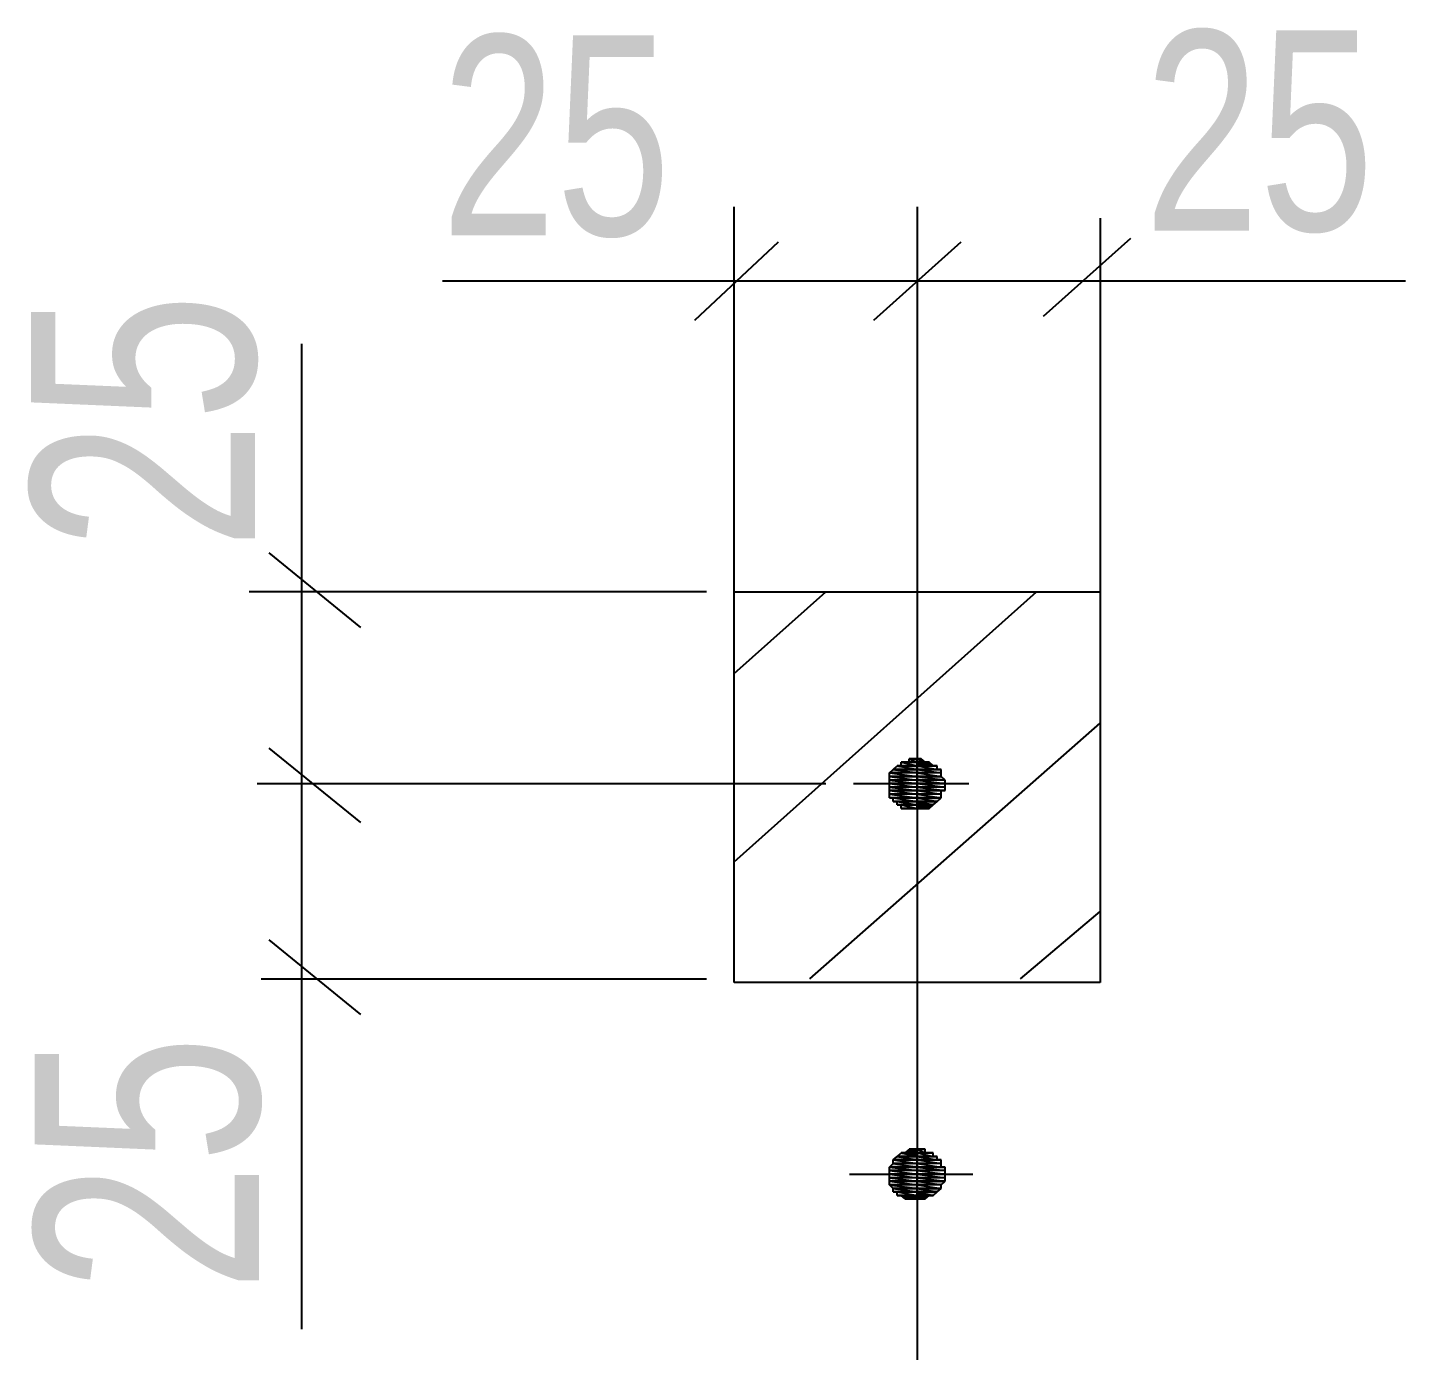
# Model space of a CAD drawing. Header units: millimetres. Extents: x -22 to 819, y -311 to 283.
# Drawn here: x 536.32 to 550.44, y -279.84 to -266.29 of the extents above; entities that cross this region are included whole.
import ezdxf

# ---------------------------------------------------------------- set-up
doc = ezdxf.new("R2010")
doc.units = ezdxf.units.MM
doc.styles.add('Arial Narrow', font='ARIALN.TTF', dxfattribs={"height": 0.2})

# ---------------------------------------------------------------- blocks, each defined once
blk = doc.blocks.new('0_TCM_4503_AIVD_AD_NOTE_BLOCK-43751636-16111')
at = {"linetype": 'Continuous'}
for points in [[(545.189, -273.889), (545.434, -273.889), (545.23, -273.853)], [(545.23, -273.853), (545.434, -273.889), (545.434, -273.853)], [(545.434, -273.816), (545.597, -273.853), (545.556, -273.816)], [(545.434, -273.853), (545.597, -273.853), (545.434, -273.816)], [(545.149, -273.925), (545.434, -273.925), (545.189, -273.889)], [(545.189, -273.889), (545.434, -273.925), (545.434, -273.889)], [(545.434, -273.962), (545.719, -273.998), (545.678, -273.962)], [(545.434, -273.998), (545.719, -273.998), (545.434, -273.962)], [(545.434, -274.18), (545.638, -274.217), (545.678, -274.18)], [(545.434, -274.217), (545.638, -274.217), (545.434, -274.18)], [(545.434, -274.217), (545.597, -274.253), (545.638, -274.217)], [(545.434, -274.253), (545.597, -274.253), (545.434, -274.217)], [(545.434, -274.253), (545.556, -274.289), (545.597, -274.253)], [(545.434, -274.289), (545.556, -274.289), (545.434, -274.253)], [(545.23, -277.856), (545.434, -277.856), (545.271, -277.819)], [(545.271, -277.819), (545.312, -277.819), (545.434, -277.819)], [(545.271, -277.819), (545.434, -277.856), (545.434, -277.819)], [(545.312, -277.819), (545.434, -277.819), (545.352, -277.783)], [(545.352, -277.783), (545.434, -277.819), (545.434, -277.783)], [(545.149, -277.965), (545.434, -277.965), (545.189, -277.928)], [(545.189, -277.892), (545.434, -277.892), (545.23, -277.856)], [(545.189, -277.928), (545.434, -277.965), (545.434, -277.928)], [(545.23, -277.856), (545.434, -277.892), (545.434, -277.856)], [(545.149, -278.147), (545.434, -278.183), (545.434, -278.147)], [(545.189, -278.183), (545.434, -278.183), (545.149, -278.147)], [(545.434, -278.11), (545.678, -278.147), (545.719, -278.11)], [(545.434, -278.147), (545.678, -278.147), (545.434, -278.11)], [(545.434, -278.183), (545.638, -278.219), (545.678, -278.183)], [(545.434, -278.219), (545.638, -278.219), (545.434, -278.183)], [(545.434, -278.219), (545.597, -278.256), (545.638, -278.219)], [(545.434, -278.256), (545.597, -278.256), (545.434, -278.219)], [(545.271, -278.256), (545.434, -278.292), (545.434, -278.256)], [(545.312, -278.292), (545.434, -278.292), (545.271, -278.256)], [(545.352, -278.292), (545.312, -278.292), (545.434, -278.292)], [(545.434, -278.256), (545.515, -278.292), (545.556, -278.256)], [(545.434, -278.292), (545.515, -278.292), (545.434, -278.256)]]:
    blk.add_hatch(color=7, dxfattribs=at).paths.add_polyline_path(points)
at = {"color": 7, "linetype": 'Continuous'}
for p, q in [((543.56, -272.07), (543.56, -268.123)), ((545.434, -268.123), (545.434, -278.639)), ((547.308, -268.238), (547.308, -272.07)), ((544.008, -268.487), (543.152, -269.287)), ((545.882, -268.487), (544.986, -269.287)), ((547.619, -268.448), (546.723, -269.248)), ((540.571, -268.882), (550.436, -268.882)), ((539.127, -269.527), (539.127, -279.627)), ((538.792, -271.669), (539.729, -272.434)), ((543.274, -272.07), (538.589, -272.07)), ((543.56, -272.07), (547.308, -272.07)), ((543.56, -276.072), (543.56, -272.07)), ((543.56, -272.907), (544.497, -272.07)), ((543.56, -274.835), (546.656, -272.07)), ((547.308, -272.07), (547.308, -276.072)), ((544.334, -276.036), (547.308, -273.416)), ((545.434, -273.38), (545.434, -286.698)), ((538.792, -273.671), (539.729, -274.435)), ((545.189, -273.889), (545.23, -273.853)), ((545.271, -273.853), (545.23, -273.853)), ((545.23, -273.853), (545.434, -273.853)), ((545.434, -273.853), (545.23, -273.853)), ((545.23, -273.853), (545.434, -273.853)), ((545.434, -273.853), (545.23, -273.853)), ((545.23, -273.853), (545.434, -273.853)), ((545.434, -273.853), (545.23, -273.853)), ((545.23, -273.853), (545.434, -273.889)), ((545.23, -273.853), (545.434, -273.889)), ((545.434, -273.816), (545.271, -273.816)), ((545.271, -273.816), (545.312, -273.816)), ((545.434, -273.816), (545.271, -273.816)), ((545.271, -273.816), (545.434, -273.853)), ((545.271, -273.816), (545.434, -273.853)), ((545.271, -273.853), (545.271, -273.816)), ((545.434, -273.853), (545.271, -273.853)), ((545.434, -273.853), (545.271, -273.853)), ((545.271, -273.853), (545.434, -273.853)), ((545.434, -273.853), (545.271, -273.853)), ((545.352, -273.816), (545.312, -273.816)), ((545.312, -273.816), (545.434, -273.816)), ((545.434, -273.816), (545.312, -273.816)), ((545.312, -273.816), (545.434, -273.816)), ((545.312, -273.816), (545.434, -273.816)), ((545.434, -273.78), (545.352, -273.78)), ((545.352, -273.78), (545.393, -273.78)), ((545.434, -273.78), (545.352, -273.78)), ((545.352, -273.78), (545.434, -273.816)), ((545.352, -273.78), (545.434, -273.816)), ((545.352, -273.816), (545.352, -273.78)), ((545.434, -273.816), (545.352, -273.816)), ((545.434, -273.816), (545.352, -273.816)), ((545.352, -273.816), (545.434, -273.816)), ((545.434, -273.816), (545.352, -273.816)), ((545.393, -273.78), (545.434, -273.78)), ((545.434, -273.78), (545.393, -273.78)), ((545.393, -273.78), (545.434, -273.78)), ((545.393, -273.78), (545.434, -273.78)), ((545.434, -273.78), (545.393, -273.78)), ((545.434, -273.816), (545.434, -273.78)), ((545.434, -273.78), (545.475, -273.78)), ((545.475, -273.78), (545.434, -273.78)), ((545.475, -273.78), (545.434, -273.78)), ((545.434, -273.78), (545.475, -273.78)), ((545.475, -273.78), (545.434, -273.78)), ((545.434, -273.78), (545.515, -273.816)), ((545.434, -273.78), (545.515, -273.816)), ((545.434, -273.816), (545.434, -273.78)), ((545.434, -273.853), (545.434, -273.816)), ((545.515, -273.816), (545.434, -273.816)), ((545.515, -273.816), (545.434, -273.816)), ((545.434, -273.816), (545.515, -273.816)), ((545.434, -273.816), (545.515, -273.816)), ((545.515, -273.816), (545.434, -273.816)), ((545.556, -273.816), (545.434, -273.816)), ((545.434, -273.816), (545.556, -273.816)), ((545.556, -273.816), (545.434, -273.816)), ((545.434, -273.816), (545.515, -273.816)), ((545.556, -273.816), (545.434, -273.816)), ((545.434, -273.816), (545.597, -273.853)), ((545.434, -273.816), (545.597, -273.853)), ((545.434, -273.853), (545.434, -273.816)), ((545.434, -273.889), (545.434, -273.853)), ((545.597, -273.853), (545.434, -273.853)), ((545.597, -273.853), (545.434, -273.853)), ((545.434, -273.853), (545.597, -273.853)), ((545.434, -273.853), (545.597, -273.853)), ((545.597, -273.853), (545.434, -273.853)), ((545.638, -273.853), (545.434, -273.853)), ((545.434, -273.853), (545.638, -273.853)), ((545.638, -273.853), (545.434, -273.853)), ((545.434, -273.853), (545.597, -273.853)), ((545.638, -273.853), (545.434, -273.853)), ((545.434, -273.853), (545.638, -273.889)), ((545.434, -273.853), (545.638, -273.889)), ((545.434, -273.889), (545.434, -273.853)), ((545.515, -273.816), (545.475, -273.78)), ((545.515, -273.816), (545.556, -273.816)), ((545.597, -273.853), (545.556, -273.816)), ((545.597, -273.853), (545.638, -273.853)), ((545.638, -273.889), (545.638, -273.853)), ((545.149, -273.925), (545.189, -273.889)), ((545.434, -273.925), (545.149, -273.925)), ((545.434, -273.925), (545.149, -273.925)), ((545.149, -273.925), (545.434, -273.962)), ((545.149, -273.925), (545.434, -273.962)), ((545.149, -273.962), (545.149, -273.925)), ((545.434, -273.962), (545.149, -273.962)), ((545.434, -273.962), (545.149, -273.962)), ((545.149, -273.962), (545.434, -273.962)), ((545.149, -273.962), (545.434, -273.962)), ((545.434, -273.962), (545.149, -273.962)), ((545.434, -273.962), (545.149, -273.962)), ((545.149, -273.962), (545.434, -273.998)), ((545.149, -273.962), (545.434, -273.998)), ((545.149, -273.998), (545.149, -273.962)), ((545.434, -273.998), (545.149, -273.998)), ((545.434, -273.998), (545.149, -273.998)), ((545.149, -273.998), (545.434, -274.035)), ((545.149, -273.998), (545.434, -274.035)), ((545.149, -274.035), (545.149, -273.998)), ((545.434, -273.889), (545.189, -273.889)), ((545.434, -273.889), (545.189, -273.889)), ((545.189, -273.889), (545.434, -273.889)), ((545.189, -273.889), (545.434, -273.889)), ((545.434, -273.889), (545.189, -273.889)), ((545.434, -273.889), (545.189, -273.889)), ((545.189, -273.889), (545.434, -273.925)), ((545.189, -273.889), (545.434, -273.925)), ((545.434, -273.925), (545.434, -273.889)), ((545.638, -273.889), (545.434, -273.889)), ((545.678, -273.889), (545.434, -273.889)), ((545.434, -273.889), (545.678, -273.889)), ((545.678, -273.889), (545.434, -273.889)), ((545.434, -273.889), (545.638, -273.889)), ((545.678, -273.889), (545.434, -273.889)), ((545.434, -273.889), (545.678, -273.925)), ((545.434, -273.889), (545.678, -273.925)), ((545.434, -273.925), (545.434, -273.889)), ((545.434, -273.962), (545.434, -273.925)), ((545.678, -273.925), (545.434, -273.925)), ((545.678, -273.925), (545.434, -273.925)), ((545.434, -273.925), (545.678, -273.962)), ((545.434, -273.925), (545.678, -273.962)), ((545.434, -273.962), (545.434, -273.925)), ((545.434, -273.998), (545.434, -273.962)), ((545.678, -273.962), (545.434, -273.962)), ((545.678, -273.962), (545.434, -273.962)), ((545.434, -273.962), (545.678, -273.962)), ((545.434, -273.962), (545.678, -273.962)), ((545.678, -273.962), (545.434, -273.962)), ((545.678, -273.962), (545.434, -273.962)), ((545.434, -273.962), (545.719, -273.998)), ((545.434, -273.962), (545.719, -273.998)), ((545.434, -273.998), (545.434, -273.962)), ((545.434, -274.035), (545.434, -273.998)), ((545.719, -273.998), (545.434, -273.998)), ((545.719, -273.998), (545.434, -273.998)), ((545.434, -273.998), (545.719, -274.035)), ((545.434, -273.998), (545.719, -274.035)), ((545.434, -274.035), (545.434, -273.998)), ((545.638, -273.889), (545.678, -273.889)), ((545.678, -273.925), (545.678, -273.889)), ((545.678, -273.962), (545.678, -273.925)), ((545.719, -273.998), (545.678, -273.962)), ((545.719, -274.035), (545.719, -273.998)), ((538.67, -274.035), (544.497, -274.035)), ((544.782, -274.035), (545.964, -274.035)), ((545.434, -274.035), (545.149, -274.035)), ((545.434, -274.035), (545.149, -274.035)), ((545.149, -274.035), (545.434, -274.035)), ((545.149, -274.035), (545.434, -274.035)), ((545.434, -274.035), (545.149, -274.035)), ((545.434, -274.035), (545.149, -274.035)), ((545.149, -274.035), (545.434, -274.071)), ((545.149, -274.035), (545.434, -274.071)), ((545.149, -274.071), (545.149, -274.035)), ((545.434, -274.071), (545.149, -274.071)), ((545.434, -274.071), (545.149, -274.071)), ((545.149, -274.071), (545.434, -274.107)), ((545.149, -274.071), (545.434, -274.107)), ((545.149, -274.107), (545.149, -274.071)), ((545.434, -274.107), (545.149, -274.107)), ((545.434, -274.107), (545.149, -274.107)), ((545.149, -274.107), (545.434, -274.107)), ((545.149, -274.107), (545.434, -274.107)), ((545.434, -274.107), (545.149, -274.107)), ((545.434, -274.107), (545.149, -274.107)), ((545.149, -274.107), (545.434, -274.144)), ((545.149, -274.107), (545.434, -274.144)), ((545.149, -274.144), (545.149, -274.107)), ((545.434, -274.144), (545.149, -274.144)), ((545.434, -274.144), (545.149, -274.144)), ((545.149, -274.144), (545.434, -274.18)), ((545.149, -274.144), (545.434, -274.18)), ((545.149, -274.18), (545.149, -274.144)), ((545.434, -274.071), (545.434, -274.035)), ((545.719, -274.035), (545.434, -274.035)), ((545.719, -274.035), (545.434, -274.035)), ((545.434, -274.035), (545.719, -274.035)), ((545.434, -274.035), (545.719, -274.035)), ((545.719, -274.035), (545.434, -274.035)), ((545.719, -274.035), (545.434, -274.035)), ((545.434, -274.035), (545.719, -274.071)), ((545.434, -274.035), (545.719, -274.071)), ((545.434, -274.071), (545.434, -274.035)), ((545.434, -274.107), (545.434, -274.071)), ((545.719, -274.071), (545.434, -274.071)), ((545.719, -274.071), (545.434, -274.071)), ((545.434, -274.071), (545.719, -274.107)), ((545.434, -274.071), (545.719, -274.107)), ((545.434, -274.107), (545.434, -274.071)), ((545.678, -274.107), (545.434, -274.107)), ((545.434, -274.107), (545.719, -274.107)), ((545.678, -274.107), (545.434, -274.107)), ((545.434, -274.107), (545.678, -274.144)), ((545.434, -274.107), (545.678, -274.144)), ((545.434, -274.144), (545.434, -274.107)), ((545.434, -274.144), (545.434, -274.107)), ((545.719, -274.107), (545.434, -274.107)), ((545.678, -274.107), (545.434, -274.107)), ((545.434, -274.107), (545.678, -274.107)), ((545.678, -274.144), (545.434, -274.144)), ((545.678, -274.144), (545.434, -274.144)), ((545.434, -274.144), (545.678, -274.18)), ((545.434, -274.144), (545.678, -274.18)), ((545.434, -274.18), (545.434, -274.144)), ((545.434, -274.18), (545.434, -274.144)), ((545.719, -274.107), (545.678, -274.107)), ((545.678, -274.144), (545.678, -274.107)), ((545.678, -274.18), (545.678, -274.144)), ((545.719, -274.071), (545.719, -274.035)), ((545.719, -274.107), (545.719, -274.071)), ((545.434, -274.18), (545.149, -274.18)), ((545.434, -274.18), (545.149, -274.18)), ((545.149, -274.18), (545.189, -274.18)), ((545.149, -274.18), (545.434, -274.18)), ((545.434, -274.18), (545.149, -274.18)), ((545.189, -274.18), (545.434, -274.18)), ((545.434, -274.18), (545.189, -274.18)), ((545.189, -274.18), (545.434, -274.217)), ((545.189, -274.18), (545.434, -274.217)), ((545.189, -274.217), (545.189, -274.18)), ((545.434, -274.217), (545.189, -274.217)), ((545.434, -274.217), (545.189, -274.217)), ((545.189, -274.217), (545.23, -274.217)), ((545.189, -274.217), (545.434, -274.217)), ((545.434, -274.217), (545.189, -274.217)), ((545.23, -274.217), (545.434, -274.217)), ((545.434, -274.217), (545.23, -274.217)), ((545.23, -274.217), (545.434, -274.253)), ((545.23, -274.217), (545.434, -274.253)), ((545.23, -274.253), (545.23, -274.217)), ((545.434, -274.253), (545.23, -274.253)), ((545.434, -274.253), (545.23, -274.253)), ((545.23, -274.253), (545.271, -274.253)), ((545.23, -274.253), (545.434, -274.253)), ((545.434, -274.253), (545.23, -274.253)), ((545.271, -274.253), (545.434, -274.253)), ((545.434, -274.253), (545.271, -274.253)), ((545.271, -274.253), (545.434, -274.289)), ((545.271, -274.253), (545.434, -274.289)), ((545.271, -274.289), (545.271, -274.253)), ((545.434, -274.289), (545.271, -274.289)), ((545.434, -274.289), (545.271, -274.289)), ((545.271, -274.289), (545.312, -274.289)), ((545.271, -274.289), (545.434, -274.289)), ((545.434, -274.289), (545.271, -274.289)), ((545.312, -274.289), (545.434, -274.289)), ((545.434, -274.289), (545.312, -274.289)), ((545.312, -274.289), (545.434, -274.289)), ((545.312, -274.289), (545.434, -274.289)), ((545.352, -274.289), (545.312, -274.289)), ((545.434, -274.289), (545.352, -274.289)), ((545.434, -274.289), (545.352, -274.289)), ((545.352, -274.289), (545.434, -274.289)), ((545.352, -274.289), (545.434, -274.289)), ((545.434, -274.289), (545.352, -274.289)), ((545.393, -274.289), (545.352, -274.289)), ((545.352, -274.289), (545.434, -274.289)), ((545.352, -274.289), (545.434, -274.289)), ((545.434, -274.289), (545.352, -274.289)), ((545.434, -274.289), (545.393, -274.289)), ((545.393, -274.289), (545.434, -274.289)), ((545.434, -274.289), (545.393, -274.289)), ((545.678, -274.18), (545.434, -274.18)), ((545.678, -274.18), (545.434, -274.18)), ((545.434, -274.18), (545.678, -274.18)), ((545.434, -274.18), (545.678, -274.18)), ((545.678, -274.18), (545.434, -274.18)), ((545.678, -274.18), (545.434, -274.18)), ((545.434, -274.18), (545.638, -274.217)), ((545.434, -274.18), (545.638, -274.217)), ((545.434, -274.217), (545.434, -274.18)), ((545.434, -274.217), (545.434, -274.18)), ((545.638, -274.217), (545.434, -274.217)), ((545.638, -274.217), (545.434, -274.217)), ((545.434, -274.217), (545.638, -274.217)), ((545.434, -274.217), (545.638, -274.217)), ((545.638, -274.217), (545.434, -274.217)), ((545.638, -274.217), (545.434, -274.217)), ((545.434, -274.217), (545.597, -274.253)), ((545.434, -274.217), (545.597, -274.253)), ((545.434, -274.253), (545.434, -274.217)), ((545.434, -274.253), (545.434, -274.217)), ((545.597, -274.253), (545.434, -274.253)), ((545.597, -274.253), (545.434, -274.253)), ((545.434, -274.253), (545.597, -274.253)), ((545.434, -274.253), (545.597, -274.253)), ((545.597, -274.253), (545.434, -274.253)), ((545.597, -274.253), (545.434, -274.253)), ((545.434, -274.253), (545.556, -274.289)), ((545.434, -274.253), (545.556, -274.289)), ((545.434, -274.289), (545.434, -274.253)), ((545.434, -274.289), (545.434, -274.253)), ((545.556, -274.289), (545.434, -274.289)), ((545.515, -274.289), (545.434, -274.289)), ((545.434, -274.289), (545.515, -274.289)), ((545.434, -274.289), (545.515, -274.289)), ((545.515, -274.289), (545.434, -274.289)), ((545.515, -274.289), (545.434, -274.289)), ((545.434, -274.289), (545.515, -274.289)), ((545.515, -274.289), (545.434, -274.289)), ((545.434, -274.289), (545.556, -274.289)), ((545.475, -274.289), (545.434, -274.289)), ((545.434, -274.289), (545.475, -274.289)), ((545.475, -274.289), (545.434, -274.289)), ((545.434, -274.289), (545.515, -274.289)), ((545.434, -274.289), (545.475, -274.289)), ((545.475, -274.289), (545.434, -274.289)), ((545.515, -274.289), (545.475, -274.289)), ((545.556, -274.289), (545.515, -274.289)), ((545.556, -274.289), (545.597, -274.253)), ((545.597, -274.253), (545.638, -274.217)), ((545.638, -274.217), (545.678, -274.18)), ((546.493, -276.036), (547.308, -275.345)), ((538.792, -275.636), (539.729, -276.4)), ((538.711, -276.036), (543.274, -276.036)), ((547.308, -276.072), (543.56, -276.072)), ((545.23, -277.856), (545.271, -277.819)), ((545.312, -277.819), (545.271, -277.819)), ((545.271, -277.819), (545.434, -277.819)), ((545.434, -277.819), (545.271, -277.819)), ((545.271, -277.819), (545.434, -277.819)), ((545.434, -277.819), (545.271, -277.819)), ((545.271, -277.819), (545.434, -277.819)), ((545.434, -277.819), (545.271, -277.819)), ((545.271, -277.819), (545.434, -277.856)), ((545.271, -277.819), (545.434, -277.856)), ((545.312, -277.819), (545.352, -277.783)), ((545.434, -277.819), (545.312, -277.819)), ((545.434, -277.819), (545.312, -277.819)), ((545.312, -277.819), (545.434, -277.819)), ((545.434, -277.819), (545.312, -277.819)), ((545.434, -277.783), (545.352, -277.783)), ((545.352, -277.783), (545.393, -277.783)), ((545.434, -277.783), (545.352, -277.783)), ((545.352, -277.783), (545.434, -277.783)), ((545.434, -277.783), (545.352, -277.783)), ((545.352, -277.783), (545.434, -277.783)), ((545.434, -277.783), (545.352, -277.783)), ((545.352, -277.783), (545.434, -277.819)), ((545.352, -277.783), (545.434, -277.819)), ((545.393, -277.783), (545.434, -277.783)), ((545.434, -277.783), (545.393, -277.783)), ((545.393, -277.783), (545.434, -277.783)), ((545.393, -277.783), (545.434, -277.783)), ((545.434, -277.783), (545.393, -277.783)), ((545.515, -277.783), (545.434, -277.783)), ((545.434, -277.783), (545.475, -277.783)), ((545.515, -277.783), (545.434, -277.783)), ((545.434, -277.783), (545.515, -277.819)), ((545.434, -277.783), (545.515, -277.819)), ((545.434, -277.819), (545.434, -277.783)), ((545.434, -277.819), (545.434, -277.783)), ((545.434, -277.783), (545.475, -277.783)), ((545.475, -277.783), (545.434, -277.783)), ((545.475, -277.783), (545.434, -277.783)), ((545.434, -277.783), (545.475, -277.783)), ((545.515, -277.783), (545.434, -277.783)), ((545.434, -277.783), (545.515, -277.783)), ((545.515, -277.819), (545.434, -277.819)), ((545.556, -277.819), (545.434, -277.819)), ((545.434, -277.819), (545.556, -277.819)), ((545.556, -277.819), (545.434, -277.819)), ((545.434, -277.819), (545.515, -277.819)), ((545.597, -277.819), (545.434, -277.819)), ((545.434, -277.819), (545.597, -277.819)), ((545.597, -277.819), (545.434, -277.819)), ((545.434, -277.819), (545.556, -277.819)), ((545.597, -277.819), (545.434, -277.819)), ((545.434, -277.819), (545.597, -277.856)), ((545.434, -277.819), (545.597, -277.856)), ((545.434, -277.856), (545.434, -277.819)), ((545.434, -277.856), (545.434, -277.819)), ((545.475, -277.783), (545.515, -277.783)), ((545.515, -277.819), (545.515, -277.783)), ((545.515, -277.819), (545.556, -277.819)), ((545.556, -277.819), (545.597, -277.819)), ((545.597, -277.856), (545.597, -277.819)), ((545.149, -277.965), (545.189, -277.928)), ((545.434, -277.965), (545.149, -277.965)), ((545.434, -277.965), (545.149, -277.965)), ((545.149, -277.965), (545.434, -277.965)), ((545.149, -277.965), (545.434, -277.965)), ((545.434, -277.965), (545.149, -277.965)), ((545.434, -277.965), (545.149, -277.965)), ((545.149, -277.965), (545.434, -278.001)), ((545.149, -277.965), (545.434, -278.001)), ((545.149, -278.001), (545.149, -277.965)), ((545.189, -277.892), (545.23, -277.856)), ((545.434, -277.892), (545.189, -277.892)), ((545.434, -277.892), (545.189, -277.892)), ((545.189, -277.892), (545.434, -277.892)), ((545.189, -277.892), (545.434, -277.892)), ((545.434, -277.892), (545.189, -277.892)), ((545.434, -277.892), (545.189, -277.892)), ((545.189, -277.892), (545.434, -277.928)), ((545.189, -277.892), (545.434, -277.928)), ((545.189, -277.928), (545.189, -277.892)), ((545.434, -277.928), (545.189, -277.928)), ((545.434, -277.928), (545.189, -277.928)), ((545.189, -277.928), (545.434, -277.965)), ((545.189, -277.928), (545.434, -277.965)), ((545.434, -277.856), (545.23, -277.856)), ((545.434, -277.856), (545.23, -277.856)), ((545.23, -277.856), (545.434, -277.856)), ((545.23, -277.856), (545.434, -277.856)), ((545.434, -277.856), (545.23, -277.856)), ((545.434, -277.856), (545.23, -277.856)), ((545.23, -277.856), (545.434, -277.892)), ((545.23, -277.856), (545.434, -277.892)), ((545.597, -277.856), (545.434, -277.856)), ((545.638, -277.856), (545.434, -277.856)), ((545.434, -277.856), (545.638, -277.856)), ((545.638, -277.856), (545.434, -277.856)), ((545.434, -277.856), (545.597, -277.856)), ((545.638, -277.856), (545.434, -277.856)), ((545.434, -277.856), (545.638, -277.892)), ((545.434, -277.856), (545.638, -277.892)), ((545.434, -277.892), (545.434, -277.856)), ((545.434, -277.892), (545.434, -277.856)), ((545.638, -277.892), (545.434, -277.892)), ((545.678, -277.892), (545.434, -277.892)), ((545.434, -277.892), (545.678, -277.892)), ((545.678, -277.892), (545.434, -277.892)), ((545.434, -277.892), (545.638, -277.892)), ((545.678, -277.892), (545.434, -277.892)), ((545.434, -277.892), (545.678, -277.928)), ((545.434, -277.892), (545.678, -277.928)), ((545.434, -277.928), (545.434, -277.892)), ((545.434, -277.928), (545.434, -277.892)), ((545.678, -277.928), (545.434, -277.928)), ((545.678, -277.928), (545.434, -277.928)), ((545.434, -277.928), (545.678, -277.965)), ((545.434, -277.928), (545.678, -277.965)), ((545.434, -277.965), (545.434, -277.928)), ((545.434, -277.965), (545.434, -277.928)), ((545.678, -277.965), (545.434, -277.965)), ((545.719, -277.965), (545.434, -277.965)), ((545.434, -277.965), (545.719, -277.965)), ((545.719, -277.965), (545.434, -277.965)), ((545.434, -277.965), (545.678, -277.965)), ((545.719, -277.965), (545.434, -277.965)), ((545.434, -277.965), (545.719, -278.001)), ((545.434, -278.001), (545.434, -277.965)), ((545.434, -277.965), (545.719, -278.001)), ((545.434, -278.001), (545.434, -277.965)), ((545.597, -277.856), (545.638, -277.856)), ((545.638, -277.892), (545.638, -277.856)), ((545.638, -277.892), (545.678, -277.892)), ((545.678, -277.928), (545.678, -277.892)), ((545.678, -277.965), (545.678, -277.928)), ((545.678, -277.965), (545.719, -277.965)), ((545.719, -278.001), (545.719, -277.965)), ((544.741, -278.037), (546.004, -278.037)), ((545.434, -278.001), (545.149, -278.001)), ((545.434, -278.001), (545.149, -278.001)), ((545.149, -278.001), (545.434, -278.037)), ((545.149, -278.001), (545.434, -278.037)), ((545.149, -278.037), (545.149, -278.001)), ((545.434, -278.037), (545.149, -278.037)), ((545.434, -278.037), (545.149, -278.037)), ((545.149, -278.037), (545.434, -278.037)), ((545.149, -278.037), (545.434, -278.037)), ((545.434, -278.037), (545.149, -278.037)), ((545.434, -278.037), (545.149, -278.037)), ((545.149, -278.037), (545.434, -278.074)), ((545.149, -278.037), (545.434, -278.074)), ((545.149, -278.074), (545.149, -278.037)), ((545.434, -278.074), (545.149, -278.074)), ((545.434, -278.074), (545.149, -278.074)), ((545.149, -278.074), (545.434, -278.11)), ((545.149, -278.074), (545.434, -278.11)), ((545.149, -278.11), (545.149, -278.074)), ((545.434, -278.037), (545.434, -278.001)), ((545.719, -278.001), (545.434, -278.001)), ((545.719, -278.001), (545.434, -278.001)), ((545.434, -278.001), (545.719, -278.037)), ((545.434, -278.001), (545.719, -278.037)), ((545.434, -278.037), (545.434, -278.001)), ((545.434, -278.074), (545.434, -278.037)), ((545.719, -278.037), (545.434, -278.037)), ((545.719, -278.037), (545.434, -278.037)), ((545.434, -278.037), (545.719, -278.037)), ((545.434, -278.037), (545.719, -278.037)), ((545.719, -278.037), (545.434, -278.037)), ((545.719, -278.037), (545.434, -278.037)), ((545.434, -278.037), (545.719, -278.074)), ((545.434, -278.037), (545.719, -278.074)), ((545.434, -278.074), (545.434, -278.037)), ((545.434, -278.11), (545.434, -278.074)), ((545.719, -278.074), (545.434, -278.074)), ((545.719, -278.074), (545.434, -278.074)), ((545.434, -278.074), (545.719, -278.11)), ((545.434, -278.074), (545.719, -278.11)), ((545.434, -278.11), (545.434, -278.074)), ((545.719, -278.037), (545.719, -278.001)), ((545.719, -278.074), (545.719, -278.037)), ((545.719, -278.11), (545.719, -278.074)), ((545.434, -278.11), (545.149, -278.11)), ((545.434, -278.11), (545.149, -278.11)), ((545.149, -278.11), (545.434, -278.11)), ((545.149, -278.11), (545.434, -278.11)), ((545.434, -278.11), (545.149, -278.11)), ((545.434, -278.11), (545.149, -278.11)), ((545.149, -278.11), (545.434, -278.147)), ((545.149, -278.11), (545.434, -278.147)), ((545.149, -278.147), (545.149, -278.11)), ((545.434, -278.147), (545.149, -278.147)), ((545.434, -278.147), (545.149, -278.147)), ((545.149, -278.147), (545.434, -278.183)), ((545.149, -278.147), (545.434, -278.183)), ((545.189, -278.183), (545.149, -278.147)), ((545.434, -278.183), (545.189, -278.183)), ((545.434, -278.183), (545.189, -278.183)), ((545.189, -278.183), (545.434, -278.183)), ((545.189, -278.183), (545.434, -278.183)), ((545.434, -278.183), (545.189, -278.183)), ((545.434, -278.183), (545.189, -278.183)), ((545.189, -278.183), (545.434, -278.219)), ((545.189, -278.183), (545.434, -278.219)), ((545.189, -278.219), (545.189, -278.183)), ((545.434, -278.219), (545.189, -278.219)), ((545.434, -278.219), (545.189, -278.219)), ((545.189, -278.219), (545.23, -278.219)), ((545.189, -278.219), (545.434, -278.219)), ((545.434, -278.219), (545.189, -278.219)), ((545.23, -278.219), (545.434, -278.219)), ((545.434, -278.219), (545.23, -278.219)), ((545.23, -278.219), (545.434, -278.256)), ((545.23, -278.219), (545.434, -278.256)), ((545.23, -278.256), (545.23, -278.219)), ((545.434, -278.147), (545.434, -278.11)), ((545.719, -278.11), (545.434, -278.11)), ((545.719, -278.11), (545.434, -278.11)), ((545.434, -278.11), (545.719, -278.11)), ((545.434, -278.11), (545.719, -278.11)), ((545.719, -278.11), (545.434, -278.11)), ((545.719, -278.11), (545.434, -278.11)), ((545.434, -278.11), (545.678, -278.147)), ((545.434, -278.11), (545.678, -278.147)), ((545.434, -278.147), (545.434, -278.11)), ((545.434, -278.183), (545.434, -278.147)), ((545.678, -278.147), (545.434, -278.147)), ((545.678, -278.147), (545.434, -278.147)), ((545.434, -278.147), (545.678, -278.183)), ((545.434, -278.147), (545.678, -278.183)), ((545.434, -278.183), (545.434, -278.147)), ((545.434, -278.219), (545.434, -278.183)), ((545.678, -278.183), (545.434, -278.183)), ((545.678, -278.183), (545.434, -278.183)), ((545.434, -278.183), (545.678, -278.183)), ((545.434, -278.183), (545.678, -278.183)), ((545.678, -278.183), (545.434, -278.183)), ((545.678, -278.183), (545.434, -278.183)), ((545.434, -278.183), (545.638, -278.219)), ((545.434, -278.183), (545.638, -278.219)), ((545.434, -278.219), (545.434, -278.183)), ((545.434, -278.256), (545.434, -278.219)), ((545.638, -278.219), (545.434, -278.219)), ((545.638, -278.219), (545.434, -278.219)), ((545.434, -278.219), (545.638, -278.219)), ((545.434, -278.219), (545.638, -278.219)), ((545.638, -278.219), (545.434, -278.219)), ((545.638, -278.219), (545.434, -278.219)), ((545.434, -278.219), (545.597, -278.256)), ((545.434, -278.219), (545.597, -278.256)), ((545.434, -278.256), (545.434, -278.219)), ((545.597, -278.256), (545.638, -278.219)), ((545.638, -278.219), (545.678, -278.183)), ((545.678, -278.147), (545.719, -278.11)), ((545.678, -278.183), (545.678, -278.147)), ((545.434, -278.256), (545.23, -278.256)), ((545.434, -278.256), (545.23, -278.256)), ((545.23, -278.256), (545.271, -278.256)), ((545.23, -278.256), (545.434, -278.256)), ((545.434, -278.256), (545.23, -278.256)), ((545.271, -278.256), (545.434, -278.256)), ((545.434, -278.256), (545.271, -278.256)), ((545.271, -278.256), (545.434, -278.256)), ((545.434, -278.256), (545.271, -278.256)), ((545.271, -278.256), (545.434, -278.256)), ((545.434, -278.256), (545.271, -278.256)), ((545.271, -278.256), (545.434, -278.292)), ((545.271, -278.256), (545.434, -278.292)), ((545.312, -278.292), (545.271, -278.256)), ((545.434, -278.292), (545.312, -278.292)), ((545.434, -278.292), (545.312, -278.292)), ((545.312, -278.292), (545.352, -278.292)), ((545.312, -278.292), (545.434, -278.292)), ((545.434, -278.292), (545.312, -278.292)), ((545.352, -278.292), (545.434, -278.292)), ((545.434, -278.292), (545.352, -278.292)), ((545.352, -278.292), (545.434, -278.292)), ((545.434, -278.292), (545.352, -278.292)), ((545.352, -278.292), (545.434, -278.292)), ((545.352, -278.292), (545.434, -278.292)), ((545.434, -278.292), (545.352, -278.292)), ((545.393, -278.292), (545.352, -278.292)), ((545.352, -278.292), (545.434, -278.292)), ((545.434, -278.292), (545.393, -278.292)), ((545.393, -278.292), (545.434, -278.292)), ((545.434, -278.292), (545.393, -278.292)), ((545.434, -278.292), (545.434, -278.256)), ((545.597, -278.256), (545.434, -278.256)), ((545.597, -278.256), (545.434, -278.256)), ((545.434, -278.256), (545.597, -278.256)), ((545.434, -278.256), (545.597, -278.256)), ((545.597, -278.256), (545.434, -278.256)), ((545.556, -278.256), (545.434, -278.256)), ((545.434, -278.256), (545.556, -278.256)), ((545.556, -278.256), (545.434, -278.256)), ((545.434, -278.256), (545.597, -278.256)), ((545.556, -278.256), (545.434, -278.256)), ((545.434, -278.256), (545.515, -278.292)), ((545.434, -278.256), (545.515, -278.292)), ((545.434, -278.292), (545.434, -278.256)), ((545.515, -278.292), (545.434, -278.292)), ((545.515, -278.292), (545.434, -278.292)), ((545.434, -278.292), (545.515, -278.292)), ((545.434, -278.292), (545.515, -278.292)), ((545.515, -278.292), (545.434, -278.292)), ((545.475, -278.292), (545.434, -278.292)), ((545.434, -278.292), (545.475, -278.292)), ((545.475, -278.292), (545.434, -278.292)), ((545.434, -278.292), (545.515, -278.292)), ((545.434, -278.292), (545.475, -278.292)), ((545.475, -278.292), (545.434, -278.292)), ((545.515, -278.292), (545.475, -278.292)), ((545.515, -278.292), (545.556, -278.256)), ((545.597, -278.256), (545.556, -278.256))]:
    blk.add_line(p, q, dxfattribs=at)
at = {"color": 7, "linetype": 'Continuous', "style": 'Arial Narrow', "width": 0.9}
for p in [(540.557, -268.415), (547.762, -268.367)]:
    blk.add_text('25', height=2.051, dxfattribs=at).set_placement(p)
for p in [(538.65, -271.64), (538.69, -279.245)]:
    blk.add_text('25', height=2.2966, rotation=90, dxfattribs=at).set_placement(p)

msp = doc.modelspace()

# ---------------------------------------------------------------- block references
msp.add_blockref('0_TCM_4503_AIVD_AD_NOTE_BLOCK-43751636-16111', (0, 0))

doc.saveas('drawing.dxf')
